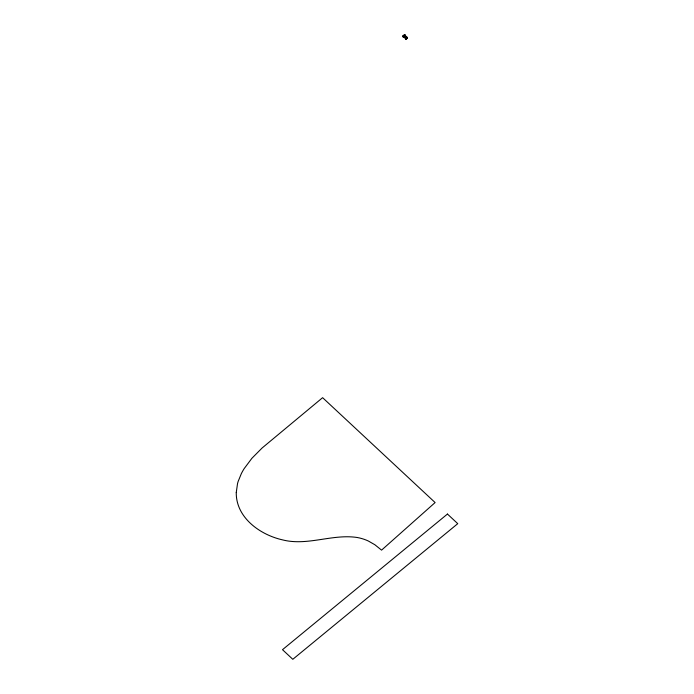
<?xml version="1.0" encoding="UTF-8"?>
<svg xmlns="http://www.w3.org/2000/svg" width="694" height="694" viewBox="0 0 694 694"><rect width="100%" height="100%" fill="white"/><g stroke="black" fill="none" stroke-linecap="round" stroke-linejoin="round"><path stroke-width="1.04" d="M404.012 36.869L404.819 34.7L406.077 37.025A1.414 0.902 50.2 0 0 406.294 37.398L405.955 37.537A0.946 0.824 -0.4 0 0 405.66 37.441L404.992 37.407A1.301 1.145 -0.4 0 1 404.55 37.285A1.553 1.353 -0.4 0 1 404.212 37.068L404.246 36.261M405.261 34.978L405.018 35.203A1.796 0.685 -43.6 0 0 404.524 35.776M402.936 36.027L404.368 34.821L407.439 37.71L406.007 38.881L402.936 36.001L404.368 34.847M403.223 36.288L404.654 35.108L404.654 36.062M404.723 35.177L403.292 36.348C402.711 38.37 405.322 36.097 404.576 35.221L406.849 37.207M403.223 37.164L404.654 35.984M405.73 38.621L407.161 37.441L407.161 38.326L405.73 39.506L405.73 38.543M403.014 35.967L406.042 38.795M403.301 37.051L403.361 36.34M407.092 38.335L407.092 37.381L405.66 38.56L405.66 39.437M406.736 37.025L405.305 38.205M236.255 492.584C235.943 517.663 260.155 534.84 282.458 539.854C307.399 546.291 332.252 533.686 357.237 537.503A41.198 36.071 -0.4 0 1 368.28 540.982L374.821 544.712L381.57 550.134L435.112 502.551L322.615 397.679L262.132 447.977L251.905 458.283L244.158 468.641A75.204 65.835 -0.4 0 0 241.347 473.612L238.146 481.454A56.075 49.092 -0.4 0 0 237.513 483.701L236.255 492.584M447.448 514.054L282.501 649.688L292.807 659.3L457.754 523.666L447.448 514.054"/></g></svg>
